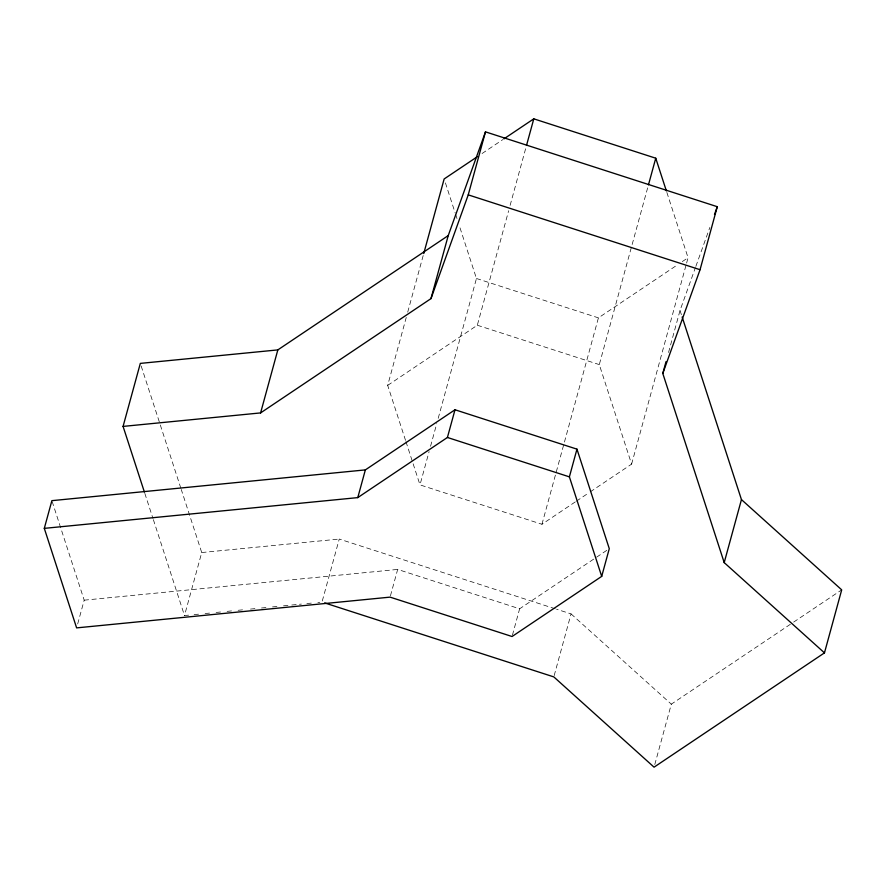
<?xml version="1.0" encoding="UTF-8"?>
<svg xmlns="http://www.w3.org/2000/svg" width="886" height="886" viewBox="0 0 886 886"><rect width="100%" height="100%" fill="white"/><g stroke="black" fill="none" stroke-linecap="round" stroke-linejoin="round"><path stroke-width="0.66" stroke-dasharray="4.43 3.32" d="M77.691 623.921L84.192 600.176L52.307 501.963M188.618 615.15L184.498 615.548L201.731 552.543L181.265 489.493M555.245 608.793L339.249 539.053L322.006 602.059L317.886 602.469M405.533 440.364L387.68 385.377L406.253 317.454M407.715 312.138L423.375 254.869M575.28 501.908L541.955 524.268L419.986 484.886L429.101 451.594M430.552 446.278L436.743 423.641M438.205 418.314L476.458 278.492L459.446 226.107M390.449 595.813L397.67 569.421L519.628 608.804L595.492 557.914M387.68 385.377L477.321 325.228L508.653 210.713M510.114 205.386L526.14 146.799M541.955 524.268L598.415 317.864L677.724 264.67M512.418 635.196L519.628 608.804M590.22 491.885L631.607 464.131L599.29 364.611L648.109 186.171M554.182 675.597L571.06 613.898L556.563 609.225M631.607 464.131L686.251 264.382M686.606 263.053L688.068 257.726L666.383 190.944M668.542 352.462L680.027 310.454L695.399 267.65M654.787 764.54L671.311 704.16L792.527 622.847M695.864 266.354L709.841 227.447M482.073 153.522L502.761 139.645M682.32 261.58L688.068 257.726M576.432 501.144L589.079 492.66M596.643 557.15L609.28 548.667M793.668 622.083L841.7 589.855M201.731 552.543L339.249 539.053M84.192 600.176L397.67 569.421M194.123 614.607L199.627 614.064M205.12 613.533L210.624 612.99M216.129 612.447L221.622 611.905M227.126 611.373L232.63 610.831M238.124 610.288L245.001 609.612M250.505 609.081L255.999 608.538M261.503 607.995L267.007 607.464M272.5 606.921L278.005 606.378M283.509 605.836L290.386 605.16M291.76 605.027L301.384 604.086M306.888 603.543L312.381 603.012M476.458 278.492L598.415 317.864M477.321 325.228L599.29 364.611M571.06 613.898L671.311 704.16M680.027 310.454L681.733 315.704M445.414 182.893L455.194 213.017M455.625 214.323L457.32 219.562M405.954 441.682L419.986 484.886M141.173 366.018L180.833 488.175M144.828 493.391L152.935 518.354M153.367 519.661L184.498 615.548"/><path stroke-width="1.33" d="M44.3 528.366L51.886 500.656L365.353 469.901L455.005 409.764L576.963 449.147L609.28 548.667L601.705 576.376L512.053 636.513L390.084 597.131L76.617 627.886L44.3 528.366L357.778 497.611L447.419 437.474L455.005 409.764M144.407 492.084L123.076 426.41L140.32 363.393L277.827 349.904L448.227 235.598L485.484 131.859L717.283 206.704L700.051 269.709L662.794 373.46L724.205 562.61L824.467 652.871L654.067 767.165L553.816 676.904L324.641 602.912M123.076 426.41L260.595 412.909L277.827 349.904M423.741 253.54L444.141 178.972L477.476 156.612M357.778 497.611L365.353 469.901M260.595 412.909L430.984 298.615L448.227 235.598M430.984 298.615L468.24 194.865L485.484 131.859M526.505 145.459L533.793 118.835L655.751 158.206L666.383 190.944M648.463 184.842L655.751 158.206M601.705 576.376L569.388 476.856L576.963 449.147M662.794 373.46L666.028 361.643M724.205 562.61L741.449 499.593L682.165 317.022M824.467 652.871L841.7 589.855L741.449 499.593M714.493 214.478L717.283 206.704M503.912 138.88L533.793 118.835M468.24 194.865L700.051 269.709M447.419 437.474L569.388 476.856"/></g></svg>
